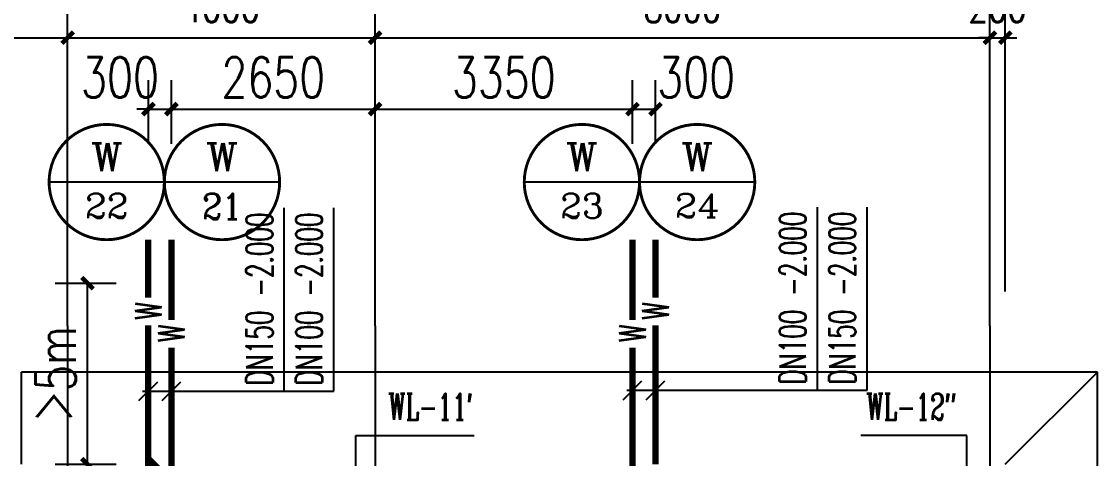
# Model space of a CAD drawing. Extents: x 0 to 2838408, y -923048 to 203859.
# Drawn here: x 2439317 to 2453317, y -189617 to -183931 of the extents above; entities that cross this region are included whole.
import ezdxf
from ezdxf.enums import TextEntityAlignment as Align

# ---------------------------------------------------------------- set-up
doc = ezdxf.new("R2010")
doc.units = 0
doc.header["$LTSCALE"] = 1000
doc.linetypes.add('DASH', pattern=[0.35, 0.25, -0.1])
for name, color, linetype in [('AXIS', 3, 'Continuous'), ('DIM_污水', 3, 'Continuous'), ('DIM_消防', 3, 'Continuous'), ('DOTE', 8, 'Continuous'), ('GROUND', 2, 'Continuous'), ('PIPE-污水', 2, 'DASH'), ('TEXT_污水', 7, 'Continuous'), ('TWT_DIM', 3, 'Continuous'), ('XREF', 8, 'Continuous')]:
    doc.layers.add(name, color=color, linetype=linetype)
doc.styles.add('_TCH_DIM_T3', font='SIMPLEX', dxfattribs={"width": 0.75, "bigfont": 'HZTXT'})
doc.styles.add('_TWT_CIRCLE', font='COMPLEX', dxfattribs={"width": 1.1, "height": 2.3, "bigfont": 'HZTXT'})
doc.styles.add('_TWT_PIPEDN', font='SIMPLEX', dxfattribs={"width": 0.8, "height": 2.3, "bigfont": 'HZTXT'})
doc.styles.add('_TWT_PIPETEXT', font='SIMPLEX', dxfattribs={"width": 0.8, "height": 2.3, "bigfont": 'HZTXT'})
doc.styles.add('_TWT_SERIAL', font='COMPLEX', dxfattribs={"width": 0.8, "height": 2.3, "bigfont": 'HZTXT'})
doc.styles.add('A_DIM_T3', font='SIMPLEX', dxfattribs={"width": 0.7, "bigfont": 'HZ'})
doc.dimstyles.new('_TCH_ARCH&&150', dxfattribs={"dimtxt": 420, "dimasz": 150, "dimexe": 375, "dimexo": 450, "dimgap": 202.5, "dimtad": 1, "dimdec": 0, "dimzin": 0, "dimdsep": 46, "dimtxsty": 'A_DIM_T3', "dimblk": 'ARCHTICK', "dimcen": 0.09, "dimclrt": 7, "dimazin": 2, "dimtfac": 1, "dimtdec": 0, "dimtix": 1, "dimtmove": 2, "dimatfit": 3, "dimfxl": 150, "dimtolj": 1, "dimtzin": 0, "dimarcsym": 0})
doc.dimstyles.new('_TWT_ARCH&&150', dxfattribs={"dimtxt": 525, "dimasz": 150, "dimexe": 375, "dimexo": 450, "dimgap": 150, "dimtad": 1, "dimdec": 0, "dimzin": 0, "dimdsep": 46, "dimtxsty": '_TCH_DIM_T3', "dimblk": 'ARCHTICK', "dimcen": 0.09, "dimclrt": 7, "dimazin": 2, "dimtfac": 1, "dimtdec": 0, "dimtix": 1, "dimtmove": 2, "dimatfit": 3, "dimfxl": 1, "dimtolj": 1, "dimtzin": 0, "dimarcsym": 0})

# ---------------------------------------------------------------- blocks, each defined once
blk = doc.blocks.new('_ArchTick')
at = {"color": 0, "linetype": 'ByBlock', "const_width": 0.4}
blk.add_lwpolyline([(-0.5, -0.5), (0.5, 0.5)], dxfattribs=at)
blk = doc.blocks.new('*D868')
at = {"layer": 'AXIS', "color": 0, "lineweight": -2, "transparency": 16777216}
for p, q in [((2436717, -187442), (2436717, -183767)), ((2439917, -187442), (2439917, -183767)), ((2436717, -184142), (2439917, -184142))]:
    blk.add_line(p, q, dxfattribs=at)
at = {"layer": 'Defpoints', "color": 0, "transparency": 16777216}
for p in [(2439917, -184142), (2436717, -187892), (2439917, -187892)]:
    blk.add_point(p, dxfattribs=at)
at = {"layer": 'AXIS', "color": 0, "lineweight": -2, "transparency": 16777216, "xscale": 150, "yscale": 150, "zscale": 150, "rotation": 180}
blk.add_blockref('_ArchTick', (2436717, -184142), dxfattribs=at)
at = {"layer": 'AXIS', "color": 0, "lineweight": -2, "transparency": 16777216, "xscale": 150, "yscale": 150, "zscale": 150}
blk.add_blockref('_ArchTick', (2439917, -184142), dxfattribs=at)
at = {"layer": 'AXIS', "color": 7, "transparency": 16777216, "insert": (2438317, -183730), "char_height": 420, "attachment_point": 5, "style": 'A_DIM_T3'}
blk.add_mtext('\\A1;3200', dxfattribs=at)
blk = doc.blocks.new('*D869')
at = {"layer": 'AXIS', "color": 0, "lineweight": -2, "transparency": 16777216}
for p, q in [((2439917, -187442), (2439917, -183767)), ((2443917, -187442), (2443917, -183767)), ((2439917, -184142), (2443917, -184142))]:
    blk.add_line(p, q, dxfattribs=at)
at = {"layer": 'Defpoints', "color": 0, "transparency": 16777216}
for p in [(2443917, -184142), (2439917, -187892), (2443917, -187892)]:
    blk.add_point(p, dxfattribs=at)
at = {"layer": 'AXIS', "color": 0, "lineweight": -2, "transparency": 16777216, "xscale": 150, "yscale": 150, "zscale": 150, "rotation": 180}
blk.add_blockref('_ArchTick', (2439917, -184142), dxfattribs=at)
at = {"layer": 'AXIS', "color": 0, "lineweight": -2, "transparency": 16777216, "xscale": 150, "yscale": 150, "zscale": 150}
blk.add_blockref('_ArchTick', (2443917, -184142), dxfattribs=at)
at = {"layer": 'AXIS', "color": 7, "transparency": 16777216, "insert": (2441917, -183730), "char_height": 420, "attachment_point": 5, "style": 'A_DIM_T3'}
blk.add_mtext('\\A1;4000', dxfattribs=at)
blk = doc.blocks.new('*D870')
at = {"layer": 'AXIS', "color": 0, "lineweight": -2, "transparency": 16777216}
for p, q in [((2443917, -187442), (2443917, -183767)), ((2451917, -187442), (2451917, -183767)), ((2443917, -184142), (2451917, -184142))]:
    blk.add_line(p, q, dxfattribs=at)
at = {"layer": 'Defpoints', "color": 0, "transparency": 16777216}
for p in [(2451917, -184142), (2443917, -187892), (2451917, -187892)]:
    blk.add_point(p, dxfattribs=at)
at = {"layer": 'AXIS', "color": 0, "lineweight": -2, "transparency": 16777216, "xscale": 150, "yscale": 150, "zscale": 150, "rotation": 180}
blk.add_blockref('_ArchTick', (2443917, -184142), dxfattribs=at)
at = {"layer": 'AXIS', "color": 0, "lineweight": -2, "transparency": 16777216, "xscale": 150, "yscale": 150, "zscale": 150}
blk.add_blockref('_ArchTick', (2451917, -184142), dxfattribs=at)
at = {"layer": 'AXIS', "color": 7, "transparency": 16777216, "insert": (2447917, -183730), "char_height": 420, "attachment_point": 5, "style": 'A_DIM_T3'}
blk.add_mtext('\\A1;8000', dxfattribs=at)
blk = doc.blocks.new('*D871')
at = {"layer": 'AXIS', "color": 0, "lineweight": -2, "transparency": 16777216}
for p, q in [((2451917, -187442), (2451917, -183767)), ((2452117, -187442), (2452117, -183767)), ((2451917, -184142), (2451767, -184142)), ((2451917, -184142), (2452117, -184142)), ((2452117, -184142), (2452267, -184142))]:
    blk.add_line(p, q, dxfattribs=at)
at = {"layer": 'Defpoints', "color": 0, "transparency": 16777216}
for p in [(2452117, -184142), (2451917, -187892), (2452117, -187892)]:
    blk.add_point(p, dxfattribs=at)
at = {"layer": 'AXIS', "color": 0, "lineweight": -2, "transparency": 16777216, "xscale": 150, "yscale": 150, "zscale": 150}
blk.add_blockref('_ArchTick', (2451917, -184142), dxfattribs=at)
at = {"layer": 'AXIS', "color": 0, "lineweight": -2, "transparency": 16777216, "xscale": 150, "yscale": 150, "zscale": 150, "rotation": 180}
blk.add_blockref('_ArchTick', (2452117, -184142), dxfattribs=at)
at = {"layer": 'AXIS', "color": 7, "transparency": 16777216, "insert": (2452017, -183730), "char_height": 420, "attachment_point": 5, "style": 'A_DIM_T3'}
blk.add_mtext('\\A1;200', dxfattribs=at)
blk = doc.blocks.new('*D872')
at = {"layer": 'AXIS', "color": 0, "lineweight": -2, "transparency": 16777216}
for p, q in [((2344917, -187442), (2344917, -182567)), ((2452117, -187442), (2452117, -182567)), ((2344917, -182942), (2452117, -182942))]:
    blk.add_line(p, q, dxfattribs=at)
at = {"layer": 'Defpoints', "color": 0, "transparency": 16777216}
for p in [(2452117, -182942), (2344917, -187892), (2452117, -187892)]:
    blk.add_point(p, dxfattribs=at)
at = {"layer": 'AXIS', "color": 0, "lineweight": -2, "transparency": 16777216, "xscale": 150, "yscale": 150, "zscale": 150, "rotation": 180}
blk.add_blockref('_ArchTick', (2344917, -182942), dxfattribs=at)
at = {"layer": 'AXIS', "color": 0, "lineweight": -2, "transparency": 16777216, "xscale": 150, "yscale": 150, "zscale": 150}
blk.add_blockref('_ArchTick', (2452117, -182942), dxfattribs=at)
at = {"layer": 'AXIS', "color": 7, "transparency": 16777216, "insert": (2398517, -182530), "char_height": 420, "attachment_point": 5, "style": 'A_DIM_T3'}
blk.add_mtext('\\A1;107200', dxfattribs=at)
blk = doc.blocks.new('*D985')
at = {"layer": 'Defpoints', "color": 0, "linetype": 'ByBlock', "transparency": 16777216}
for p in [(2439303, -187335), (2440175, -187335), (2439303, -189692)]:
    blk.add_point(p, dxfattribs=at)
at = {"layer": 'TWT_DIM', "color": 0, "linetype": 'ByBlock', "lineweight": -2, "transparency": 16777216}
for p, q in [((2439753, -187335), (2440550, -187335)), ((2440175, -189692), (2440175, -187335)), ((2439753, -189692), (2440550, -189692))]:
    blk.add_line(p, q, dxfattribs=at)
at = {"layer": 'TWT_DIM', "color": 0, "linetype": 'ByBlock', "lineweight": -2, "transparency": 16777216, "xscale": 150, "yscale": 150, "zscale": 150}
for p, rotation in [((2440175, -187335), 90), ((2440175, -189692), 270)]:
    blk.add_blockref('_ArchTick', p, dxfattribs=dict(at, rotation=rotation))
at = {"layer": 'TWT_DIM', "color": 7, "linetype": 'ByBlock', "transparency": 16777216, "insert": (2439763, -188513), "char_height": 525, "attachment_point": 5, "rotation": 90, "style": '_TCH_DIM_T3'}
blk.add_mtext('\\A1;＞5m', dxfattribs=at)
blk = doc.blocks.new('*D3366')
at = {"layer": 'Defpoints', "color": 0, "transparency": 16777216}
for p in [(2447267, -185071), (2443917, -185972), (2447267, -185972)]:
    blk.add_point(p, dxfattribs=at)
at = {"layer": 'TWT_DIM', "color": 0, "lineweight": -2, "transparency": 16777216}
for p, q in [((2443917, -185522), (2443917, -184696)), ((2447267, -185522), (2447267, -184696)), ((2443917, -185071), (2447267, -185071))]:
    blk.add_line(p, q, dxfattribs=at)
at = {"layer": 'TWT_DIM', "color": 0, "lineweight": -2, "transparency": 16777216, "xscale": 150, "yscale": 150, "zscale": 150, "rotation": 180}
blk.add_blockref('_ArchTick', (2443917, -185071), dxfattribs=at)
at = {"layer": 'TWT_DIM', "color": 0, "lineweight": -2, "transparency": 16777216, "xscale": 150, "yscale": 150, "zscale": 150}
blk.add_blockref('_ArchTick', (2447267, -185071), dxfattribs=at)
at = {"layer": 'TWT_DIM', "color": 7, "transparency": 16777216, "insert": (2445592, -184659), "char_height": 525, "attachment_point": 5, "style": '_TCH_DIM_T3'}
blk.add_mtext('\\A1;3350', dxfattribs=at)
blk = doc.blocks.new('*D3367')
at = {"layer": 'Defpoints', "color": 0, "transparency": 16777216}
for p in [(2447567, -185071), (2447267, -185972), (2447567, -185972)]:
    blk.add_point(p, dxfattribs=at)
at = {"layer": 'TWT_DIM', "color": 0, "lineweight": -2, "transparency": 16777216}
for p, q in [((2447267, -185522), (2447267, -184696)), ((2447567, -185522), (2447567, -184696)), ((2447267, -185071), (2447567, -185071))]:
    blk.add_line(p, q, dxfattribs=at)
at = {"layer": 'TWT_DIM', "color": 0, "lineweight": -2, "transparency": 16777216, "xscale": 150, "yscale": 150, "zscale": 150, "rotation": 180}
blk.add_blockref('_ArchTick', (2447267, -185071), dxfattribs=at)
at = {"layer": 'TWT_DIM', "color": 0, "lineweight": -2, "transparency": 16777216, "xscale": 150, "yscale": 150, "zscale": 150}
blk.add_blockref('_ArchTick', (2447567, -185071), dxfattribs=at)
at = {"layer": 'TWT_DIM', "color": 7, "transparency": 16777216, "insert": (2448095, -184659), "char_height": 525, "attachment_point": 5, "style": '_TCH_DIM_T3'}
blk.add_mtext('\\A1;300', dxfattribs=at)
blk = doc.blocks.new('*D3368')
at = {"layer": 'Defpoints', "color": 0, "transparency": 16777216}
for p in [(2443917, -185071), (2441267, -185972), (2443917, -185972)]:
    blk.add_point(p, dxfattribs=at)
at = {"layer": 'TWT_DIM', "color": 0, "lineweight": -2, "transparency": 16777216}
for p, q in [((2441267, -185522), (2441267, -184696)), ((2443917, -185522), (2443917, -184696)), ((2441267, -185071), (2443917, -185071))]:
    blk.add_line(p, q, dxfattribs=at)
at = {"layer": 'TWT_DIM', "color": 0, "lineweight": -2, "transparency": 16777216, "xscale": 150, "yscale": 150, "zscale": 150, "rotation": 180}
blk.add_blockref('_ArchTick', (2441267, -185071), dxfattribs=at)
at = {"layer": 'TWT_DIM', "color": 0, "lineweight": -2, "transparency": 16777216, "xscale": 150, "yscale": 150, "zscale": 150}
blk.add_blockref('_ArchTick', (2443917, -185071), dxfattribs=at)
at = {"layer": 'TWT_DIM', "color": 7, "transparency": 16777216, "insert": (2442592, -184659), "char_height": 525, "attachment_point": 5, "style": '_TCH_DIM_T3'}
blk.add_mtext('\\A1;2650', dxfattribs=at)
blk = doc.blocks.new('*D3369')
at = {"layer": 'Defpoints', "color": 0, "transparency": 16777216}
for p in [(2441267, -185071), (2440967, -185972), (2441267, -185972)]:
    blk.add_point(p, dxfattribs=at)
at = {"layer": 'TWT_DIM', "color": 0, "lineweight": -2, "transparency": 16777216}
for p, q in [((2440967, -185522), (2440967, -184696)), ((2441267, -185522), (2441267, -184696)), ((2440967, -185071), (2440817, -185071)), ((2440967, -185071), (2441267, -185071)), ((2441267, -185071), (2441417, -185071))]:
    blk.add_line(p, q, dxfattribs=at)
at = {"layer": 'TWT_DIM', "color": 0, "lineweight": -2, "transparency": 16777216, "xscale": 150, "yscale": 150, "zscale": 150}
blk.add_blockref('_ArchTick', (2440967, -185071), dxfattribs=at)
at = {"layer": 'TWT_DIM', "color": 0, "lineweight": -2, "transparency": 16777216, "xscale": 150, "yscale": 150, "zscale": 150, "rotation": 180}
blk.add_blockref('_ArchTick', (2441267, -185071), dxfattribs=at)
at = {"layer": 'TWT_DIM', "color": 7, "transparency": 16777216, "insert": (2440598, -184659), "char_height": 525, "attachment_point": 5, "style": '_TCH_DIM_T3'}
blk.add_mtext('\\A1;300', dxfattribs=at)
blk = doc.blocks.new('1F1')
at = {"layer": 'AXIS'}
for p, q in [((2439916.7, -187892.2), (2439916.7, -181892.2)), ((2443916.7, -187892.2), (2443916.7, -181892.2)), ((2451916.7, -187892.2), (2451916.7, -181892.2))]:
    blk.add_line(p, q, dxfattribs=at)
at = {"layer": 'DOTE'}
for p, q in [((2439916.7, -187892.2), (2439916.7, -271092.2)), ((2443916.7, -187892.2), (2443916.7, -271092.2)), ((2451916.7, -187892.2), (2451916.7, -271092.2))]:
    blk.add_line(p, q, dxfattribs=at)
at = {"layer": 'GROUND'}
for p, q in [((2453316.7, -188492.2), (2439316.7, -188492.2)), ((2439316.7, -189692.2), (2439316.7, -188492.2)), ((2452116.7, -189692.2), (2453316.7, -188492.2)), ((2453316.7, -270492.2), (2453316.7, -188492.2))]:
    blk.add_line(p, q, dxfattribs=at)
at = {"layer": 'AXIS'}
for p1, p2, distance, picture, middle in [((2344916.7, -187892.2), (2452116.7, -187892.2), 4950, '*D872', (2398516.7, -182529.7)), ((2436716.7, -187892.2), (2439916.7, -187892.2), 3750, '*D868', (2438316.7, -183729.7)), ((2439916.7, -187892.2), (2443916.7, -187892.2), 3750, '*D869', (2441916.7, -183729.7)), ((2443916.7, -187892.2), (2451916.7, -187892.2), 3750, '*D870', (2447916.7, -183729.7)), ((2451916.7, -187892.2), (2452116.7, -187892.2), 3750, '*D871', (2452016.7, -183729.7))]:
    dim = blk.add_aligned_dim(p1=p1, p2=p2, distance=distance, dimstyle='_TCH_ARCH&&150', dxfattribs=at)
    dim.commit()
    dim.dimension.update_dxf_attribs({"geometry": picture, "text_midpoint": middle})

msp = doc.modelspace()

# ---------------------------------------------------------------- linework, layer by layer
at = {"layer": 'DIM_污水'}
for p, q in [((2442735.6, -188740.8), (2442735.6, -186357.1)), ((2443380.6, -188740.8), (2443380.6, -186357.1)), ((2440844.8, -188862.8), (2441088.7, -188618.9)), ((2441144.8, -188862.8), (2441388.7, -188618.9)), ((2440891.7, -188740.8), (2442735.6, -188740.8)), ((2442735.6, -188740.8), (2443380.6, -188740.8))]:
    msp.add_line(p, q, dxfattribs=at)
at = {"layer": 'DIM_污水', "linetype": 'ByBlock'}
for p, q in [((2449673.4, -188729.9), (2449673.4, -186346.2)), ((2450318.4, -188729.9), (2450318.4, -186346.2)), ((2447144.8, -188851.9), (2447388.7, -188608)), ((2447444.8, -188851.9), (2447688.7, -188608)), ((2447191.7, -188729.9), (2449673.4, -188729.9)), ((2449673.4, -188729.9), (2450318.4, -188729.9)), ((2443666.7, -190192.2), (2443666.7, -189319.2)), ((2443666.7, -189319.2), (2445207.8, -189319.2)), ((2451616.7, -189319.2), (2450237.9, -189319.2)), ((2451616.7, -190192.2), (2451616.7, -189319.2))]:
    msp.add_line(p, q, dxfattribs=at)
at = {"layer": 'DIM_消防'}
for p, q in [((2441175.4, -186020.1), (2439675.4, -186020.1)), ((2442675.4, -186020.1), (2441175.4, -186020.1)), ((2447358.1, -186020.1), (2445858.1, -186020.1)), ((2448858.1, -186020.1), (2447358.1, -186020.1))]:
    msp.add_line(p, q, dxfattribs=at)
at = {"layer": 'DIM_消防', "const_width": 37.5}
for points in [[(2441175.4, -186020.1, 1), (2439675.4, -186020.1, 1)], [(2442675.4, -186020.1, 1), (2441175.4, -186020.1, 1)], [(2447358.1, -186020.1, 1), (2445858.1, -186020.1, 1)], [(2448858.1, -186020.1, 1), (2447358.1, -186020.1, 1)]]:
    msp.add_lwpolyline(points, format="xyb", close=True, dxfattribs=at)
at = {"layer": 'PIPE-污水', "ltscale": 1.5, "const_width": 82.5}
for points in [[(2440966.7, -187523.5), (2440966.7, -186770.1)], [(2441266.7, -187814.6), (2441266.7, -186770.1)], [(2447266.7, -187814.6), (2447266.7, -186770.1)], [(2447566.7, -187523.5), (2447566.7, -186770.1)], [(2440966.7, -191961.3), (2440966.7, -187883.8)], [(2447566.7, -189692.2), (2447566.7, -187883.8)], [(2441266.7, -191961.3), (2441266.7, -188174.9)], [(2447266.7, -190492.2), (2447266.7, -188174.9)]]:
    msp.add_lwpolyline(points, dxfattribs=at)
at = {"layer": 'PIPE-污水', "linetype": 'ByBlock', "ltscale": 1.5, "const_width": 82.5}
msp.add_lwpolyline([(2441131.5, -189782.1), (2440966.7, -189617.3)], dxfattribs=at)

# ---------------------------------------------------------------- block references
at = {"layer": 'XREF'}
msp.add_blockref('1F1', (0, 0), dxfattribs=at)

# ---------------------------------------------------------------- texts
at = {"layer": 'DIM_污水', "color": 7, "style": '_TWT_PIPEDN', "width": 0.64}
for s, p in [('-2.000', (2442585.6, -187513.7)), ('-2.000', (2443230.6, -187513.7)), ('DN150', (2442585.6, -188665.8)), ('DN100', (2443230.6, -188665.8))]:
    msp.add_text(s, height=345, rotation=90, dxfattribs=at).set_placement(p)
at = {"layer": 'DIM_污水', "color": 7, "linetype": 'ByBlock', "style": '_TWT_PIPEDN', "width": 0.64}
for s, p in [('-2.000', (2449523.4, -187502.8)), ('-2.000', (2450168.4, -187502.8)), ('DN100', (2449523.4, -188654.9)), ('DN150', (2450168.4, -188654.9))]:
    msp.add_text(s, height=345, rotation=90, dxfattribs=at).set_placement(p)
at = {"layer": 'DIM_污水', "color": 7, "linetype": 'ByBlock', "style": '_TWT_SERIAL', "width": 0.64}
for s, p in [("WL-11'", (2444087.4, -189115.5)), ("WL-12''", (2450306.9, -189115.5))]:
    msp.add_text(s, height=345, dxfattribs=at).set_placement(p)
at = {"layer": 'DIM_消防', "color": 7, "style": '_TWT_CIRCLE'}
for s, height, p, p2 in [('W', 362.4, (2440216.6, -185876.9), (2440634.2, -185876.9)), ('W', 362.4, (2441716.6, -185876.9), (2442134.2, -185876.9)), ('W', 362.4, (2446399.3, -185876.9), (2446816.9, -185876.9)), ('W', 362.4, (2447899.3, -185876.9), (2448316.9, -185876.9)), ('22', 317.96, (2440142.3, -186488.7), (2440708.5, -186488.7)), ('21', 336.64, (2441669.7, -186504.1), (2442181.1, -186504.1)), ('23', 317.96, (2446324.9, -186488.7), (2446891.2, -186488.7)), ('24', 310.6, (2447815.2, -186482.6), (2448400.9, -186482.6))]:
    msp.add_text(s, height=height, dxfattribs=at).set_placement(p, p2, align=Align.FIT)
at = {"layer": 'TEXT_污水', "style": '_TWT_PIPETEXT', "width": 0.64}
for p in [(2441139.2, -187808.8), (2447739.2, -187808.8), (2441439.2, -188099.9), (2447439.2, -188099.9)]:
    msp.add_text('W', height=345, rotation=90, dxfattribs=at).set_placement(p)

# ---------------------------------------------------------------- dimensions: what is measured, and where the dimension line sits
at = {"layer": 'TWT_DIM'}
for base, p1, p2, picture, middle in [((2441266.7, -185071.5), (2440966.7, -185972), (2441266.7, -185972), '*D3369', (2440598, -184659)), ((2447566.7, -185071.5), (2447266.7, -185972), (2447566.7, -185972), '*D3367', (2448094.7, -184659))]:
    dim = msp.add_linear_dim(base=base, p1=p1, p2=p2, angle=0, dimstyle='_TWT_ARCH&&150', dxfattribs=at)
    dim.commit()
    dim.dimension.update_dxf_attribs({"geometry": picture, "text_midpoint": middle, "dimtype": 129})
for p1, p2, picture, middle in [((2441266.7, -185972), (2443916.7, -185972), '*D3368', (2442591.7, -184659)), ((2443916.7, -185972), (2447266.7, -185972), '*D3366', (2445591.7, -184659))]:
    dim = msp.add_aligned_dim(p1=p1, p2=p2, distance=900.5, dimstyle='_TWT_ARCH&&150', dxfattribs=at)
    dim.commit()
    dim.dimension.update_dxf_attribs({"geometry": picture, "text_midpoint": middle})
at = {"layer": 'TWT_DIM', "linetype": 'ByBlock'}
dim = msp.add_aligned_dim(p1=(2439302.7, -189692.2), p2=(2439302.7, -187334.6), distance=-872.6, text='＞5m', dimstyle='_TWT_ARCH&&150', dxfattribs=at)
dim.commit()
dim.dimension.update_dxf_attribs({"geometry": '*D985', "text_midpoint": (2439762.8, -188513.4)})

doc.saveas('drawing.dxf')
